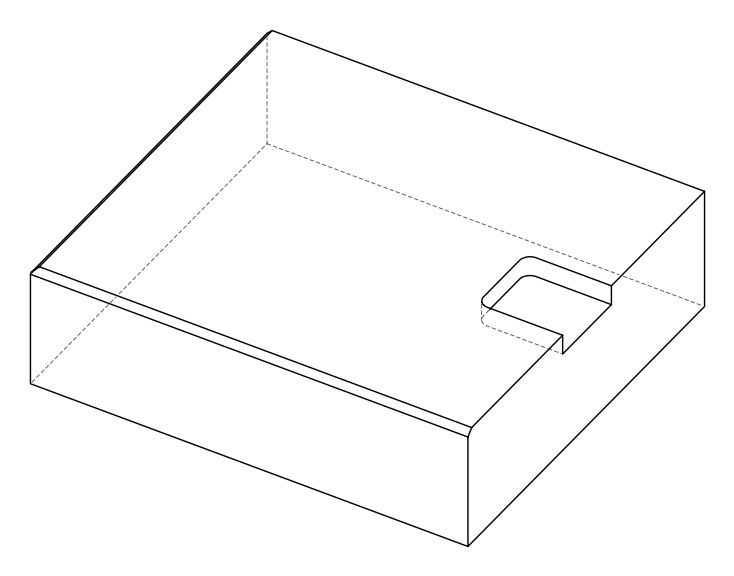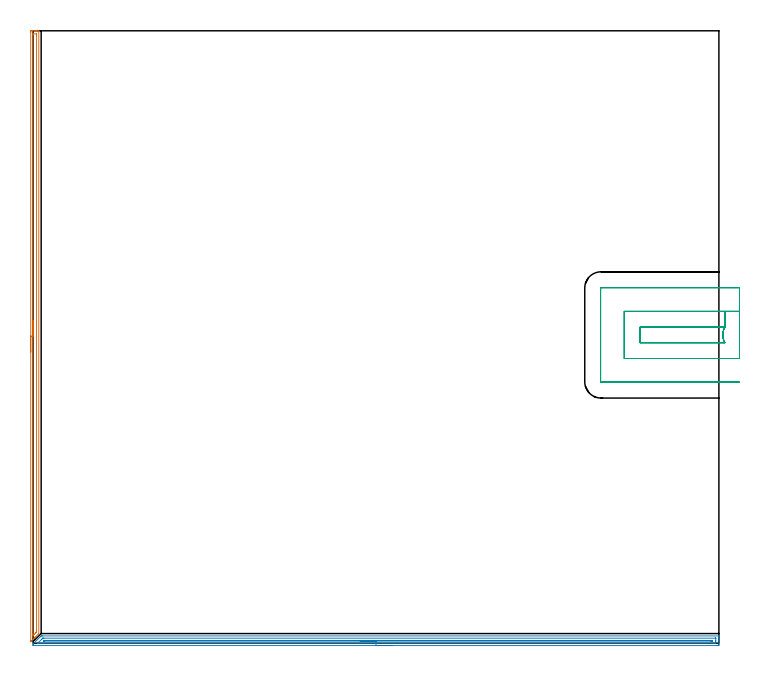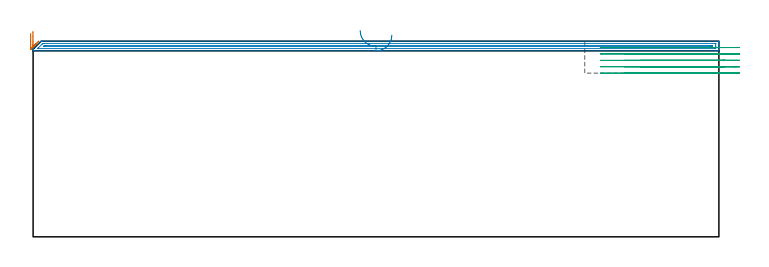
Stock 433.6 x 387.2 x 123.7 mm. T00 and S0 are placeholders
(PLAN: 3 operations, 1 tool changes, 23.5 min)
(1 AREA_MILL | FG_CHAMFER_SURFACE | UGT0205_001 | 6.33 min | 5039 mm3)
(2 AREA_MILL_1 | FG_CHAMFER_SURFACE_1 | UGT0205_001 | 10.51 min | 8006 mm3)
(3 MILL_SLOT | SLOT_PARTIAL_RECTANGULAR | UGT0201_104 | Follow Part, ap 5, ae 75% | 6.61 min | 135800 mm3)
(TOOL UGT0205_001 | Chamfer Mill 20 x 3 x 45 deg. | D20 FL50 Z2)
(TOOL UGT0201_104 | End Mill 20 mm | D20 FL22 Z2)
(OP 1 AREA_MILL)
G17 G21 G94 G90
T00 M6
G54
G17 G0 G90 X-1.5 Y184.1 S1061 M3
G43 Z133.7 H0
Z128.6
G94 G1 Y184.138 Z127.728 F250.
Y184.252 Z126.863
Y184.441 Z126.012
Y184.703 Z125.18
Y185.037 Z124.374
Y185.44 Z123.6
Y185.908 Z122.864
Y186.44 Z122.172
Y187.029 Z121.529
Y187.672 Z120.94
Y188.364 Z120.408
Y189.1 Z119.94
Y189.874 Z119.537
Y190.68 Z119.203
Y191.512 Z118.941
Y192.364 Z118.752
Y193.228 Z118.638
Y194.1 Z118.6
Y386.061
X-1.499 Y386.584 Z118.601
X-1.496 Y386.95 Z118.602
X-1.492 Y387.19 Z118.604
X-1.138 Y387.2 Z118.958
X0.612 Z120.707
X1.156 Z121.253
X1.488 Z121.584
X2.031 Z122.127
X2.363 Z122.457
X3.326 Z123.425
X3.465 Y387.197 Z123.558
X3.598 Y387.19 Z123.689
X3.6 Y387.031 Z123.7
Y6.1
X3.238 Y5.736 Z123.335
X1.925 Y4.423 Z122.021
X1.191 Y3.69 Z121.288
X1.05 Y3.548 Z121.146
X0.903 Y3.402 Z121.001
X0.762 Y3.261 Z120.86
X0.612 Y3.11 Z120.708
X0.457 Y2.956 Z120.555
X0.333 Y2.832 Z120.431
X0.175 Y2.672 Z120.27
X0.01 Y2.509 Z120.108
X-0.263 Y2.236 Z119.835
X-0.436 Y2.062 Z119.661
X-1.008 Y1.492 Z119.092
X-1.492 Y1.008 Z118.606
X-1.495 Y1.028 Z118.604
X-1.498 Y1.169 Z118.602
X-1.5 Y1.462 Z118.6
Y194.1
X-0.086 Z120.014
X-0.085 Y384.617 Z120.015
X-0.084 Y384.798 Z120.016
X-0.08 Y385.153 Z120.02
X-0.079 Y385.189 Z120.021
X-0.018 Y385.193 Z120.082
X0.087 Y385.197 Z120.187
X0.219 Y385.2 Z120.319
X1.97 Y385.199 Z122.07
X2.129 Y385.194 Z122.229
X2.159 Y385.19 Z122.259
X2.179 Y385.183 Z122.279
X2.18 Y385.147 Z122.28
X2.184 Y384.98 Z122.284
X2.185 Y384.798 Z122.285
X2.186 Y384.085 Z122.286
X2.185 Y8.049 Z122.285
Y7.868
X2.18 Y7.161 Z122.28
X2.135 Y7.096 Z122.235
X2.021 Y6.975 Z122.121
X1.753 Y6.704 Z121.853
X1.488 Y6.437 Z121.588
X0.612 Y5.562 Z120.712
X0.239 Y5.189 Z120.339
X0.056 Y5.009 Z120.156
X-0.018 Y4.938 Z120.082
X-0.076 Y4.885 Z120.024
X-0.081 Y5.003 Z120.019
X-0.084 Y5.189 Z120.016
X-0.085 Y5.616 Z120.015
X-0.086 Y5.901 Z120.014
Y194.1
Y194.972 Z120.052
Y195.836 Z120.166
Y196.688 Z120.355
Y197.52 Z120.617
Y198.326 Z120.951
Y199.1 Z121.354
Y199.836 Z121.823
Y200.528 Z122.354
Y201.171 Z122.943
Y201.76 Z123.586
Y202.292 Z124.278
Y202.76 Z125.014
Y203.163 Z125.788
Y203.497 Z126.594
Y203.759 Z127.426
Y203.948 Z128.278
Y204.062 Z129.143
Y204.1 Z130.014
G0 Z133.7
M5
M2
(OP 2 AREA_MILL_1)
G17 G21 G94 G90
T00 M6
G54
G17 G0 G90 X226.8 Y-1.5 S1061 M3
G43 Z133.7 H0
Z127.6
G94 G1 X226.762 Z126.728 F250.
X226.648 Z125.864
X226.459 Z125.012
X226.197 Z124.18
X225.863 Z123.374
X225.46 Z122.6
X224.992 Z121.864
X224.46 Z121.172
X223.871 Z120.529
X223.228 Z119.94
X222.536 Z119.408
X221.8 Z118.94
X221.026 Z118.537
X220.22 Z118.203
X219.388 Z117.941
X218.536 Z117.752
X217.672 Z117.638
X216.8 Z117.6
X0.171
X0.052 Y-1.496 Z117.603
X0.01 Y-1.493 Z117.606
X0. Y-1.293 Z117.807
Y-0.595 Z118.504
X0.001 Y-0.542 Z118.556
X0.01 Y-0.501 Z118.596
X0.046 Y-0.452 Z118.645
X5.084 Y4.584 Z123.684
X5.104 Y4.593 Z123.693
X5.977 Y4.6 Z123.7
X433.429
X433.59 Y4.594 Z123.693
X433.6 Y4.283 Z123.383
Y3.98 Z123.079
Y3.308 Z122.402
Y2.093 Z121.189
Y1.55 Z120.644
Y-0.815 Z118.281
X433.597 Y-1.086 Z118.01
X433.59 Y-1.492 Z117.605
X433.399 Y-1.496 Z117.602
X432.982 Y-1.5 Z117.6
X216.8
Y-0.086 Z119.014
X3.174
X3.001 Y-0.084 Z119.016
X2.915 Y-0.081 Z119.019
X2.885 Y-0.079 Z119.021
X2.887 Y-0.074 Z119.026
X3.02 Y0.066 Z119.166
X3.162 Y0.211 Z119.311
X3.298 Y0.348 Z119.448
X5.378 Y2.429 Z121.529
X5.676 Y2.725 Z121.825
X5.977 Y3.024 Z122.124
X6.124 Y3.163 Z122.263
X6.153 Y3.179 Z122.279
X6.198 Y3.181 Z122.281
X6.294 Y3.184 Z122.284
X6.486 Y3.185 Z122.285
X6.871 Y3.186 Z122.286
X431.32 Y3.185 Z122.285
X431.557 Y3.183 Z122.283
X431.585 Y3.181 Z122.281
X431.59 Y3.179 Z122.279
X431.595 Y3.171 Z122.271
X431.598 Y3.137 Z122.237
X431.6 Y3.106 Z122.206
Y2.91 Z122.01
Y1.55 Z120.65
Y1.153 Z120.253
X431.597 Y0.671 Z119.771
X431.591 Y0.283 Z119.383
X431.571 Y-0.079 Z119.021
X431.196 Y-0.084 Z119.016
X431.071 Y-0.085 Z119.015
X216.8 Y-0.086 Z119.014
Y1.328 Z120.428
X7.096 Y1.329 Z120.429
X6.959 Y1.33 Z120.43
X6.871 Y1.332 Z120.432
X6.775 Y1.335 Z120.435
X6.818 Y1.407 Z120.507
X6.871 Y1.47 Z120.57
X6.911 Y1.511 Z120.611
X6.95 Y1.55 Z120.65
X7.115 Y1.708 Z120.808
X7.174 Y1.763 Z120.863
X7.314 Y1.766 Z120.866
X7.54 Y1.77 Z120.87
X7.764 Y1.771 Z120.871
X8.432
X429.409
X429.484 Y1.77 Z120.87
X429.544 Y1.768 Z120.868
X429.58 Y1.765 Z120.865
X429.59 Y1.759 Z120.859
X429.592 Y1.737 Z120.837
X429.596 Y1.55 Z120.65
X429.595 Y1.367 Z120.467
X429.591 Y1.34 Z120.44
X429.575 Y1.335 Z120.435
X429.522 Y1.332 Z120.432
X429.409 Y1.33 Z120.43
X428.741 Y1.329 Z120.429
X428.516 Y1.328 Z120.428
X216.8
X215.928 Z120.466
X215.064 Z120.58
X214.212 Z120.769
X213.38 Z121.032
X212.574 Z121.365
X211.8 Z121.768
X211.064 Z122.237
X210.372 Z122.768
X209.729 Z123.357
X209.14 Z124.001
X208.608 Z124.693
X208.14 Z125.428
X207.737 Z126.202
X207.403 Z127.008
X207.141 Z127.84
X206.952 Z128.692
X206.838 Z129.557
X206.8 Z130.428
G0 Z133.7
M5
M2
(OP 3 MILL_SLOT)
G17 G21 G94 G90
T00 M6
G54
G17 G0 G90 X446.6 Y209.8 S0 M3
G43 Z133.7 H0
Z119.66
G94 G1 X443.6 F250.
X437.33 F500.
Y199.8
G3 X437.33 Y190. R10.
G1 X383.8
Y199.8
X437.33
Y209.8
X373.8
Y180.
X443.6
X446.6 F250.
Y224.8
X443.6
X359.1 F500.
G3 X358.8 Y224.5 R0.3
G1 Y165.3
G3 X359.1 Y165. R0.3
G1 X443.6
X446.6 F250.
G0 Y209.8 Z115.62
G1 X443.6
X437.33 F500.
Y199.8
G3 X437.33 Y190. R10.
G1 X383.8
Y199.8
X437.33
Y209.8
X373.8
Y180.
X443.6
X446.6 F250.
Y224.8
X443.6
X359.1 F500.
G3 X358.8 Y224.5 R0.3
G1 Y165.3
G3 X359.1 Y165. R0.3
G1 X443.6
X446.6 F250.
G0 Y209.8 Z111.58
G1 X443.6
X437.33 F500.
Y199.8
G3 X437.33 Y190. R10.
G1 X383.8
Y199.8
X437.33
Y209.8
X373.8
Y180.
X443.6
X446.6 F250.
Y224.8
X443.6
X359.1 F500.
G3 X358.8 Y224.5 R0.3
G1 Y165.3
G3 X359.1 Y165. R0.3
G1 X443.6
X446.6 F250.
G0 Y209.8 Z107.54
G1 X443.6
X437.33 F500.
Y199.8
G3 X437.33 Y190. R10.
G1 X383.8
Y199.8
X437.33
Y209.8
X373.8
Y180.
X443.6
X446.6 F250.
Y224.8
X443.6
X359.1 F500.
G3 X358.8 Y224.5 R0.3
G1 Y165.3
G3 X359.1 Y165. R0.3
G1 X443.6
X446.6 F250.
G0 Y209.8 Z103.5
G1 X443.6
X437.33 F500.
Y199.8
G3 X437.33 Y190. R10.
G1 X383.8
Y199.8
X437.33
Y209.8
X373.8
Y180.
X443.6
X446.6 F250.
Y224.8
X443.6
X359.1 F500.
G3 X358.8 Y224.5 R0.3
G1 Y165.3
G3 X359.1 Y165. R0.3
G1 X443.6
X446.6 F250.
G0 Z133.7
M5
M2
